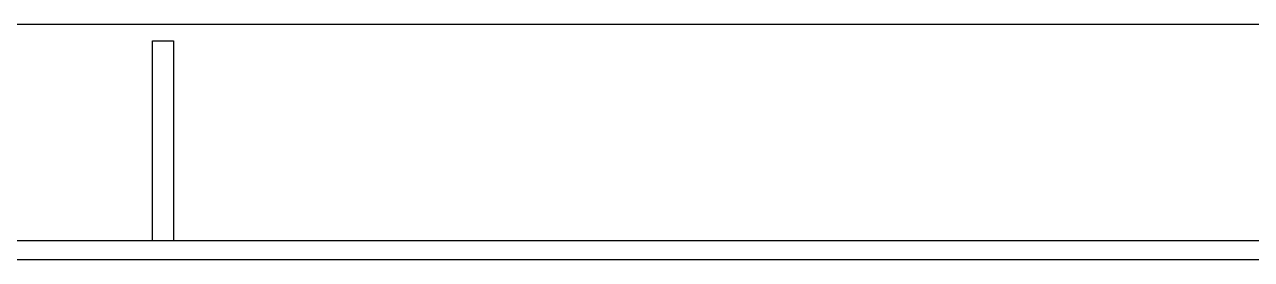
# Model space of a CAD drawing. Header units: millimetres. Extents: x 0 to 51411, y 0 to 16902.
# Drawn here: x 4475 to 4998, y 12728 to 12828 of the extents above; entities that cross this region are included whole.
import ezdxf

# ---------------------------------------------------------------- set-up
doc = ezdxf.new("R2010")
doc.units = ezdxf.units.MM
doc.layers.add('01_外形線', color=7, linetype='Continuous', lineweight=25)

msp = doc.modelspace()

# ---------------------------------------------------------------- linework, layer by layer
at = {"layer": '01_外形線'}
for p, q in [((5429.467, 12827.64), (3429.467, 12827.64)), ((4529.467, 12735.64), (4529.467, 12820.64)), ((4529.467, 12820.64), (4538.467, 12820.64)), ((4538.467, 12820.64), (4538.467, 12735.64)), ((3429.467, 12735.64), (5429.467, 12735.64)), ((3429.467, 12727.64), (5429.467, 12727.64))]:
    msp.add_line(p, q, dxfattribs=at)

doc.saveas('drawing.dxf')
